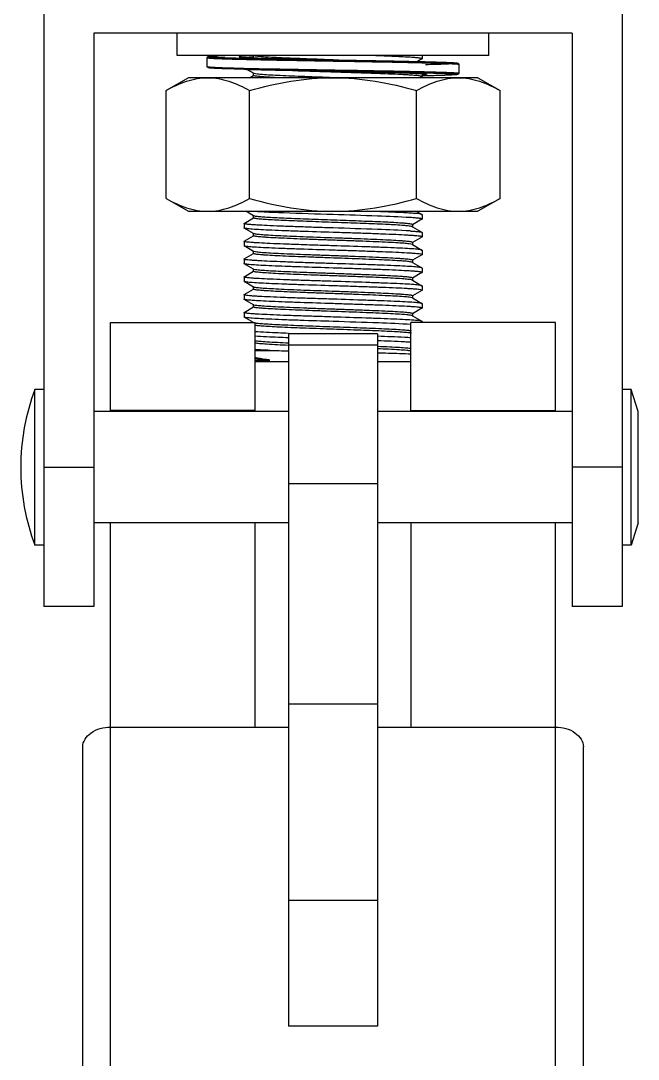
# Model space of a CAD drawing. Extents: x 1060579 to 1383165, y 581819 to 1037910.
# Drawn here: x 1271283 to 1271535.7, y 855526 to 855950.8 of the extents above; entities that cross this region are included whole.
import ezdxf

# ---------------------------------------------------------------- set-up
doc = ezdxf.new("R2010")
doc.units = 0
doc.header["$LTSCALE"] = 1000
doc.header["$MEASUREMENT"] = 0
doc.layers.add('02___PRT_ALL_AXES', color=7, linetype='Continuous')
doc.layers.add('03___PRT_ALL_CURVES', color=7, linetype='Continuous')

msp = doc.modelspace()

# ---------------------------------------------------------------- linework, layer by layer
at = {"color": 0, "linetype": 'Continuous'}
for p, q in [((1271292.42, 855966.2), (1271292.42, 855711.23)), ((1271529.18, 855966.2), (1271529.18, 855711.23)), ((1271312.91, 855945.72), (1271312.91, 855711.23)), ((1271508.69, 855945.72), (1271312.91, 855945.72)), ((1271508.69, 855945.72), (1271508.69, 855711.23)), ((1271359.35, 855932.06), (1271359.35, 855935.7)), ((1271362.28, 855936.43), (1271363.05, 855936.47)), ((1271363.05, 855936.47), (1271363.96, 855936.51)), ((1271363.96, 855936.51), (1271365.03, 855936.55)), ((1271365.03, 855936.55), (1271366.63, 855936.61)), ((1271374.3, 855935.88), (1271374.85, 855935.84)), ((1271374.85, 855935.84), (1271375.5, 855935.8)), ((1271375.5, 855935.8), (1271376.24, 855935.76)), ((1271375.62, 855935.8), (1271375.58, 855935.79)), ((1271376.24, 855935.76), (1271377.08, 855935.72)), ((1271377.08, 855935.72), (1271378.57, 855935.65)), ((1271378.29, 855935.94), (1271378.13, 855935.93)), ((1271378.2, 855935.67), (1271378.3, 855935.73)), ((1271378.23, 855935.67), (1271378.29, 855935.66)), ((1271378.24, 855935.39), (1271378.3, 855935.39)), ((1271378.38, 855936.54), (1271378.26, 855936.61)), ((1271378.32, 855935.94), (1271378.29, 855935.94)), ((1271378.32, 855935.7), (1271378.32, 855936.61)), ((1271378.33, 855935.66), (1271378.32, 855935.7)), ((1271378.44, 855936.51), (1271378.38, 855936.54)), ((1271378.57, 855935.65), (1271381, 855935.56)), ((1271381, 855935.56), (1271383.99, 855935.46)), ((1271383.99, 855935.46), (1271387.57, 855935.35)), ((1271387.57, 855935.35), (1271391.78, 855935.24)), ((1271391.78, 855935.24), (1271397.93, 855935.08)), ((1271410.8, 855934.79), (1271410.04, 855934.81)), ((1271410.04, 855934.8), (1271410.8, 855934.79)), ((1271410.04, 855934.8), (1271410.8, 855934.79)), ((1271410.8, 855934.79), (1271411.36, 855934.78)), ((1271411.36, 855934.78), (1271424.05, 855934.56)), ((1271424.05, 855934.56), (1271438.78, 855934.28)), ((1271438.78, 855934.28), (1271446.82, 855934.11)), ((1271447.17, 855935.18), (1271445.37, 855934.14)), ((1271446.82, 855934.11), (1271451.78, 855933.98)), ((1271447.17, 855935.18), (1271447.22, 855935.24)), ((1271451.78, 855933.98), (1271454.77, 855933.88)), ((1271454.77, 855933.88), (1271456.56, 855933.82)), ((1271456.56, 855933.82), (1271458.02, 855933.76)), ((1271458.02, 855933.76), (1271458.82, 855933.72)), ((1271458.82, 855933.72), (1271459.5, 855933.68)), ((1271459.5, 855933.68), (1271460.07, 855933.65)), ((1271362.22, 855931.33), (1271361.62, 855931.37)), ((1271362.93, 855931.29), (1271362.22, 855931.33)), ((1271363.77, 855931.25), (1271362.93, 855931.29)), ((1271365.3, 855931.19), (1271363.77, 855931.25)), ((1271367.19, 855931.13), (1271365.3, 855931.19)), ((1271370.34, 855931.03), (1271367.19, 855931.13)), ((1271374.41, 855930.93), (1271370.34, 855931.03)), ((1271374.31, 855931.38), (1271374.36, 855931.37)), ((1271387.48, 855930.65), (1271374.41, 855930.93)), ((1271378.32, 855929.29), (1271375.53, 855930.9)), ((1271378.32, 855928.41), (1271378.32, 855929.32)), ((1271378.38, 855929.25), (1271378.32, 855929.29)), ((1271378.39, 855930.83), (1271378.44, 855930.83)), ((1271397.07, 855930.47), (1271387.48, 855930.65)), ((1271390.27, 855930.59), (1271390.5, 855930.59)), ((1271390.5, 855930.59), (1271396.91, 855930.47)), ((1271396.91, 855930.47), (1271397.07, 855930.47)), ((1271411.38, 855930.22), (1271397.07, 855930.47)), ((1271397.07, 855930.47), (1271403.81, 855930.35)), ((1271403.81, 855930.35), (1271403.92, 855930.35)), ((1271403.92, 855930.35), (1271410.76, 855930.24)), ((1271410.76, 855930.24), (1271410.8, 855930.23)), ((1271410.8, 855930.23), (1271411.38, 855930.22)), ((1271411.37, 855929.76), (1271410.8, 855929.78)), ((1271413.2, 855929.7), (1271411.37, 855929.76)), ((1271411.38, 855930.22), (1271413.21, 855930.18)), ((1271411.38, 855930.22), (1271413.21, 855930.19)), ((1271417.95, 855930.07), (1271413.21, 855930.18)), ((1271425.61, 855929.89), (1271417.95, 855930.07)), ((1271430.91, 855929.75), (1271425.61, 855929.89)), ((1271435.41, 855929.63), (1271430.91, 855929.75)), ((1271438.26, 855929.54), (1271435.41, 855929.63)), ((1271440.69, 855929.45), (1271438.26, 855929.54)), ((1271442.73, 855929.38), (1271440.69, 855929.45)), ((1271444.41, 855929.3), (1271442.73, 855929.38)), ((1271445.34, 855929.25), (1271444.41, 855929.3)), ((1271446.14, 855929.21), (1271445.34, 855929.25)), ((1271446.82, 855929.17), (1271446.14, 855929.21)), ((1271447.21, 855929.54), (1271447.26, 855929.54)), ((1271447.23, 855930.01), (1271447.29, 855930)), ((1271462.25, 855932.97), (1271462.25, 855929.32)), ((1271376.68, 855927.5), (1271378.3, 855928.44)), ((1271447.17, 855927.89), (1271446.49, 855927.5)), ((1271447.17, 855927.89), (1271447.22, 855927.96)), ((1271452.16, 855928.33), (1271447.22, 855928.19)), ((1271448, 855928.66), (1271447.26, 855928.6)), ((1271454.92, 855928.41), (1271452.16, 855928.33)), ((1271456.61, 855928.47), (1271454.92, 855928.41)), ((1271457.99, 855928.53), (1271456.61, 855928.47)), ((1271458.76, 855928.57), (1271457.99, 855928.53)), ((1271459.42, 855928.6), (1271458.76, 855928.57)), ((1271374.43, 855867.92), (1271378.3, 855870.16)), ((1271378.32, 855871.01), (1271375.11, 855872.86)), ((1271378.32, 855870.13), (1271378.32, 855871.04)), ((1271378.38, 855870.97), (1271378.32, 855871.01)), ((1271447.17, 855869.61), (1271443.3, 855867.37)), ((1271444.92, 855872.86), (1271447.17, 855871.56)), ((1271447.22, 855871.5), (1271447.17, 855871.56)), ((1271447.17, 855869.61), (1271447.22, 855869.68)), ((1271374.37, 855867.86), (1271374.43, 855867.92)), ((1271374.43, 855865.97), (1271374.37, 855866.04)), ((1271378.32, 855863.72), (1271374.43, 855865.97)), ((1271443.22, 855866.56), (1271443.28, 855866.53)), ((1271443.28, 855867.4), (1271443.28, 855866.49)), ((1271443.28, 855866.53), (1271447.17, 855864.28)), ((1271374.43, 855860.64), (1271378.3, 855862.87)), ((1271378.32, 855862.85), (1271378.32, 855863.76)), ((1271378.38, 855863.69), (1271378.32, 855863.72)), ((1271447.17, 855862.33), (1271443.3, 855860.09)), ((1271447.17, 855864.28), (1271447.22, 855864.21)), ((1271447.17, 855862.33), (1271447.22, 855862.39)), ((1271374.37, 855860.57), (1271374.43, 855860.64)), ((1271374.43, 855858.69), (1271374.37, 855858.75)), ((1271378.32, 855856.44), (1271374.43, 855858.69)), ((1271443.22, 855859.28), (1271443.15, 855859.31)), ((1271443.22, 855859.28), (1271443.28, 855859.24)), ((1271443.28, 855860.12), (1271443.28, 855859.21)), ((1271443.28, 855859.24), (1271447.17, 855856.99)), ((1271447.22, 855856.93), (1271447.17, 855856.99)), ((1271374.37, 855853.29), (1271374.43, 855853.35)), ((1271374.43, 855853.35), (1271378.3, 855855.59)), ((1271378.32, 855855.56), (1271378.32, 855856.47)), ((1271378.38, 855856.4), (1271378.32, 855856.44)), ((1271378.45, 855856.37), (1271378.38, 855856.4)), ((1271443.28, 855852.83), (1271443.28, 855851.92)), ((1271447.17, 855855.04), (1271443.3, 855852.8)), ((1271447.17, 855855.04), (1271447.22, 855855.11)), ((1271374.43, 855851.4), (1271374.37, 855851.47)), ((1271378.32, 855849.15), (1271374.43, 855851.4)), ((1271378.32, 855848.28), (1271378.32, 855849.19)), ((1271378.38, 855849.12), (1271378.32, 855849.15)), ((1271378.44, 855849.09), (1271378.38, 855849.12)), ((1271443.22, 855851.99), (1271443.28, 855851.96)), ((1271443.28, 855851.96), (1271447.17, 855849.71)), ((1271447.22, 855849.64), (1271447.17, 855849.71)), ((1271374.37, 855846), (1271374.43, 855846.07)), ((1271374.43, 855844.12), (1271374.37, 855844.18)), ((1271374.43, 855846.07), (1271378.3, 855848.3)), ((1271378.32, 855841.87), (1271374.43, 855844.12)), ((1271443.22, 855844.71), (1271443.16, 855844.74)), ((1271443.22, 855844.71), (1271443.28, 855844.67)), ((1271443.28, 855845.55), (1271443.28, 855844.64)), ((1271443.28, 855844.67), (1271447.17, 855842.42)), ((1271447.17, 855847.76), (1271443.3, 855845.52)), ((1271447.17, 855847.76), (1271447.22, 855847.82)), ((1271374.43, 855838.78), (1271378.3, 855841.02)), ((1271378.32, 855840.99), (1271378.32, 855841.9)), ((1271378.38, 855841.83), (1271378.32, 855841.87)), ((1271447.17, 855840.47), (1271443.3, 855838.23)), ((1271447.22, 855842.36), (1271447.17, 855842.42)), ((1271447.17, 855840.47), (1271447.22, 855840.54)), ((1271374.37, 855838.72), (1271374.43, 855838.78)), ((1271374.43, 855836.83), (1271374.37, 855836.9)), ((1271378.32, 855834.58), (1271374.43, 855836.83)), ((1271443.22, 855837.42), (1271443.14, 855837.46)), ((1271443.22, 855837.42), (1271443.28, 855837.39)), ((1271443.28, 855838.26), (1271443.28, 855837.35)), ((1271443.28, 855837.39), (1271447.17, 855835.14)), ((1271374.37, 855831.43), (1271374.43, 855831.5)), ((1271374.43, 855831.5), (1271378.3, 855833.73)), ((1271378.32, 855833.71), (1271378.32, 855834.62)), ((1271378.38, 855834.55), (1271378.32, 855834.58)), ((1271378.45, 855834.52), (1271378.38, 855834.55)), ((1271447.17, 855833.19), (1271443.3, 855830.95)), ((1271447.22, 855835.07), (1271447.17, 855835.14)), ((1271447.17, 855833.19), (1271447.22, 855833.25)), ((1271319.74, 855790.91), (1271319.74, 855827.34)), ((1271319.74, 855827.34), (1271378.93, 855827.34)), ((1271374.43, 855829.55), (1271374.37, 855829.61)), ((1271378.24, 855827.34), (1271374.43, 855829.55)), ((1271378.93, 855790.91), (1271378.93, 855827.34)), ((1271442.67, 855790.91), (1271442.67, 855827.34)), ((1271501.86, 855827.34), (1271442.67, 855827.34)), ((1271443.22, 855830.14), (1271443.28, 855830.1)), ((1271443.28, 855830.98), (1271443.28, 855830.07)), ((1271443.28, 855830.1), (1271447.17, 855827.85)), ((1271447.22, 855827.79), (1271447.17, 855827.85)), ((1271501.86, 855790.91), (1271501.86, 855827.34)), ((1271392.51, 855821.11), (1271392.45, 855821.12)), ((1271392.59, 855822.78), (1271392.59, 855539.46)), ((1271429.01, 855822.78), (1271392.59, 855822.78)), ((1271429.01, 855822.78), (1271429.01, 855539.46)), ((1271378.93, 855815.95), (1271385.03, 855815.95)), ((1271429.01, 855818.07), (1271392.59, 855818.07)), ((1271378.93, 855812.01), (1271384.97, 855812.01)), ((1271378.93, 855811.4), (1271392.59, 855811.4)), ((1271429.01, 855811.4), (1271442.67, 855811.4)), ((1271378.93, 855791.37), (1271319.74, 855791.37)), ((1271442.67, 855791.37), (1271501.86, 855791.37)), ((1271292.42, 855768.14), (1271312.91, 855768.14)), ((1271529.18, 855768.14), (1271508.69, 855768.14)), ((1271429.01, 855761.34), (1271392.59, 855761.34)), ((1271319.74, 853224.68), (1271319.74, 855745.38)), ((1271378.93, 855661.8), (1271378.93, 855745.38)), ((1271442.67, 855745.38), (1271442.67, 855661.8)), ((1271501.86, 853224.68), (1271501.86, 855745.38)), ((1271312.91, 855711.23), (1271292.42, 855711.23)), ((1271529.18, 855711.23), (1271508.69, 855711.23)), ((1271429.01, 855671.19), (1271392.59, 855671.19)), ((1271319.74, 855661.8), (1271392.59, 855661.8)), ((1271429.01, 855661.8), (1271501.86, 855661.8)), ((1271308.35, 853340.79), (1271308.35, 855653.75)), ((1271513.25, 853340.79), (1271513.25, 855653.75)), ((1271429.01, 855590.97), (1271392.59, 855590.97)), ((1271429.01, 855539.46), (1271392.59, 855539.46))]:
    msp.add_line(p, q, dxfattribs=at)
for points in [[(1271359.35, 855935.7), (1271359.35, 855935.73), (1271359.46, 855936), (1271359.59, 855936.11), (1271359.68, 855936.16), (1271359.76, 855936.19), (1271359.85, 855936.21), (1271359.94, 855936.23), (1271360.04, 855936.24), (1271360.16, 855936.26), (1271360.3, 855936.28), (1271360.47, 855936.3), (1271360.65, 855936.31), (1271360.85, 855936.33), (1271361.09, 855936.35), (1271361.34, 855936.37), (1271361.63, 855936.39), (1271362.28, 855936.43)], [(1271372.63, 855936.06), (1271372.64, 855936.06), (1271372.67, 855936.05), (1271372.73, 855936.04), (1271372.8, 855936.02), (1271372.89, 855936.01), (1271373, 855936), (1271373.13, 855935.98), (1271373.28, 855935.96), (1271373.45, 855935.95), (1271373.63, 855935.93), (1271373.84, 855935.91), (1271374.06, 855935.89), (1271374.3, 855935.88)], [(1271397.93, 855935.08), (1271409.47, 855934.82), (1271410.04, 855934.8)], [(1271460.07, 855933.65), (1271460.31, 855933.63), (1271460.54, 855933.62), (1271460.74, 855933.6), (1271460.93, 855933.58), (1271461.09, 855933.57), (1271461.24, 855933.55), (1271461.37, 855933.54), (1271461.49, 855933.52), (1271461.59, 855933.51), (1271461.68, 855933.49), (1271461.77, 855933.47), (1271461.84, 855933.45), (1271461.92, 855933.42), (1271462.02, 855933.38), (1271462.14, 855933.27), (1271462.25, 855933), (1271462.25, 855932.97)], [(1271361.62, 855931.37), (1271361.36, 855931.38), (1271361.12, 855931.4), (1271360.91, 855931.42), (1271360.72, 855931.43), (1271360.55, 855931.45), (1271360.39, 855931.47), (1271360.26, 855931.48), (1271360.13, 855931.5), (1271360.03, 855931.51), (1271359.93, 855931.53), (1271359.85, 855931.55), (1271359.77, 855931.57), (1271359.69, 855931.59), (1271359.6, 855931.64), (1271359.47, 855931.74), (1271359.35, 855931.99), (1271359.35, 855932.06)], [(1271448.81, 855928.95), (1271448.81, 855928.95), (1271448.77, 855928.96), (1271448.71, 855928.98), (1271448.62, 855928.99), (1271448.51, 855929.01), (1271448.38, 855929.03), (1271448.23, 855929.05), (1271448.06, 855929.06), (1271447.86, 855929.08), (1271447.64, 855929.1), (1271447.39, 855929.12), (1271447.12, 855929.14), (1271446.82, 855929.17)], [(1271462.25, 855929.32), (1271462.24, 855929.25), (1271462.13, 855929), (1271462, 855928.9), (1271461.91, 855928.86), (1271461.83, 855928.83), (1271461.75, 855928.81), (1271461.67, 855928.8), (1271461.57, 855928.78), (1271461.46, 855928.76), (1271461.34, 855928.75), (1271461.2, 855928.73), (1271461.04, 855928.72), (1271460.87, 855928.7), (1271460.68, 855928.69), (1271460.47, 855928.67), (1271460.24, 855928.65), (1271459.99, 855928.64), (1271459.42, 855928.6)]]:
    msp.add_lwpolyline(points, dxfattribs=at)
for centre, radius, start, end in [((1271412.08, 857478.56), 1543.54, 268.54679, 268.74351), ((1271415.94, 857639.86), 1709.43, 268.60622, 268.7414), ((1271449.24, 859162.96), 3232.91, 268.74507, 268.95473), ((1271444.14, 855887.69), 41.56, 85.0643, 85.7408), ((1271444.92, 855955.96), 26.97, 274.9903, 275.5021), ((1271378.75, 855849.84), 0.808, 247.735, 248.6623), ((1271442.85, 855843.99), 0.809, 67.7398, 68.664), ((1271463.31, 857753.84), 1932.2, 267.9, 268.02905), ((1271426.09, 857294.34), 1478.96, 268.40929, 268.69927)]:
    msp.add_arc(centre, radius, start, end, dxfattribs=at)
for points, knots in [([(1271359.35, 855935.7), (1271359.35, 855935.67), (1271359.46, 855935.64), (1271359.63, 855935.6), (1271359.95, 855935.56), (1271360.38, 855935.52), (1271360.93, 855935.48), (1271361.91, 855935.42), (1271363.42, 855935.35), (1271365.57, 855935.26), (1271368.16, 855935.18), (1271371.16, 855935.1), (1271374.53, 855935.01), (1271378.26, 855934.93), (1271383.83, 855934.81), (1271391.36, 855934.67), (1271400.89, 855934.5), (1271410.8, 855934.33), (1271420.71, 855934.16), (1271430.24, 855934), (1271437.78, 855933.85), (1271443.34, 855933.74), (1271447.07, 855933.65), (1271450.45, 855933.57), (1271453.45, 855933.48), (1271456.03, 855933.4), (1271458.18, 855933.32), (1271459.69, 855933.24), (1271460.67, 855933.18), (1271461.22, 855933.14), (1271461.65, 855933.1), (1271461.97, 855933.06), (1271462.13, 855933.03), (1271462.25, 855932.99), (1271462.25, 855932.97)], [0, 0, 0, 0, 0.000734, 0.002588, 0.005621, 0.009835, 0.015225, 0.021778, 0.038315, 0.05929, 0.084505, 0.11372, 0.146654, 0.182994, 0.222387, 0.30879, 0.402541, 0.500037, 0.597531, 0.691278, 0.777674, 0.817064, 0.853401, 0.886332, 0.915542, 0.940751, 0.961719, 0.978248, 0.984797, 0.990182, 0.994392, 0.99742, 0.99927, 1, 1, 1, 1]), ([(1271366.64, 855936.61), (1271366.01, 855936.59), (1271364.86, 855936.55), (1271363.29, 855936.48), (1271362.15, 855936.42), (1271361.4, 855936.37), (1271360.94, 855936.34), (1271360.56, 855936.31), (1271360.27, 855936.27), (1271360.04, 855936.24), (1271359.9, 855936.2), (1271359.81, 855936.19), (1271359.8, 855936.14), (1271359.83, 855936.13), (1271359.86, 855936.11), (1271359.95, 855936.08), (1271360.11, 855936.06), (1271360.36, 855936.02), (1271360.69, 855935.99), (1271361.09, 855935.96), (1271361.79, 855935.91), (1271362.84, 855935.85), (1271364.32, 855935.78), (1271366.1, 855935.72), (1271368.14, 855935.65), (1271370.46, 855935.58), (1271372.08, 855935.54), (1271372.94, 855935.52)], [0, 0, 0, 0, 0.093183, 0.172189, 0.236539, 0.263093, 0.285847, 0.304768, 0.319836, 0.33104, 0.338399, 0.342056, 0.342921, 0.344117, 0.346129, 0.34906, 0.357776, 0.370349, 0.386785, 0.407069, 0.431174, 0.49071, 0.565043, 0.653721, 0.756205, 0.871868, 1, 1, 1, 1]), ([(1271373.4, 855936.36), (1271373.27, 855936.35), (1271373.03, 855936.32), (1271372.72, 855936.28), (1271372.52, 855936.24), (1271372.41, 855936.21), (1271372.36, 855936.19), (1271372.33, 855936.17), (1271372.33, 855936.12), (1271372.44, 855936.09), (1271372.59, 855936.05), (1271372.86, 855936.01), (1271373.22, 855935.96), (1271373.67, 855935.92), (1271374.21, 855935.88), (1271375.11, 855935.82), (1271376.46, 855935.74), (1271377.6, 855935.69), (1271378.23, 855935.67)], [0, 0, 0, 0, 0.057695, 0.102152, 0.133345, 0.144014, 0.151502, 0.156113, 0.159189, 0.171014, 0.195466, 0.233126, 0.284056, 0.348196, 0.425398, 0.515491, 0.733471, 1, 1, 1, 1]), ([(1271377.48, 855936.61), (1271377.05, 855936.59), (1271375.69, 855936.52), (1271374.33, 855936.45), (1271373.4, 855936.36)], [0, 0, 0, 0, 0.316279, 1, 1, 1, 1]), ([(1271378.13, 855935.93), (1271377.9, 855935.92), (1271377.06, 855935.88), (1271376.22, 855935.83), (1271375.62, 855935.8)], [0, 0, 0, 0, 0.279412, 1, 1, 1, 1]), ([(1271378.29, 855935.66), (1271382.83, 855935.47), (1271393.41, 855935.19), (1271404, 855934.94), (1271410.04, 855934.8)], [0, 0, 0, 0, 0.42908, 1, 1, 1, 1]), ([(1271378.3, 855935.39), (1271380.66, 855935.34), (1271391.24, 855935.12), (1271401.82, 855934.94), (1271410.04, 855934.8)], [0, 0, 0, 0, 0.22287, 1, 1, 1, 1]), ([(1271410.04, 855934.81), (1271406.19, 855934.95), (1271400.59, 855935.15), (1271393.43, 855935.44), (1271388.81, 855935.64), (1271384.93, 855935.85), (1271381.89, 855936.04), (1271379.84, 855936.26), (1271378.77, 855936.37), (1271378.44, 855936.51)], [0, 0, 0, 0, 0.364961, 0.531036, 0.678684, 0.803013, 0.899918, 0.966237, 1, 1, 1, 1]), ([(1271411.36, 855934.78), (1271413.79, 855934.74), (1271418.59, 855934.65), (1271425.67, 855934.53), (1271432.44, 855934.41), (1271438.76, 855934.28), (1271444.51, 855934.16), (1271449.57, 855934.04), (1271453.3, 855933.93), (1271455.87, 855933.85), (1271457.45, 855933.79), (1271458.79, 855933.72), (1271459.75, 855933.67), (1271460.4, 855933.63), (1271460.79, 855933.6), (1271461.11, 855933.57), (1271461.37, 855933.54), (1271461.57, 855933.5), (1271461.69, 855933.48), (1271461.76, 855933.46), (1271461.78, 855933.44), (1271461.8, 855933.42), (1271461.78, 855933.4), (1271461.76, 855933.39), (1271461.69, 855933.36), (1271461.57, 855933.34), (1271461.37, 855933.31), (1271460.98, 855933.26), (1271460.33, 855933.21), (1271458.87, 855933.12), (1271456.44, 855933.01), (1271452.83, 855932.89), (1271450.12, 855932.82), (1271448.62, 855932.78)], [0, 0, 0, 0, 0.114408, 0.226286, 0.333333, 0.433352, 0.524287, 0.604264, 0.671643, 0.700166, 0.725046, 0.746157, 0.763393, 0.77053, 0.776668, 0.781801, 0.785923, 0.789034, 0.791139, 0.791822, 0.792275, 0.79255, 0.792828, 0.79329, 0.793982, 0.796105, 0.799235, 0.803376, 0.814683, 0.829982, 0.87224, 0.929301, 1, 1, 1, 1]), ([(1271447.22, 855935.24), (1271447.22, 855935.29), (1271447.05, 855935.36), (1271446.78, 855935.43), (1271446.27, 855935.51), (1271445.25, 855935.63), (1271443.49, 855935.78), (1271440.87, 855935.94), (1271437.59, 855936.11), (1271433.74, 855936.28), (1271429.39, 855936.45), (1271426.33, 855936.55), (1271424.74, 855936.61)], [0, 0, 0, 0, 0.005786, 0.019414, 0.041485, 0.072004, 0.157793, 0.275073, 0.421358, 0.593494, 0.787777, 1, 1, 1, 1]), ([(1271359.35, 855932.06), (1271359.35, 855932.03), (1271359.46, 855932), (1271359.62, 855931.96), (1271359.95, 855931.92), (1271360.37, 855931.88), (1271360.92, 855931.84), (1271361.89, 855931.78), (1271363.39, 855931.71), (1271365.52, 855931.62), (1271368.09, 855931.54), (1271371.07, 855931.46), (1271373.18, 855931.4), (1271374.31, 855931.38)], [0, 0, 0, 0, 0.004985, 0.0176, 0.038249, 0.066956, 0.103679, 0.14834, 0.261059, 0.404068, 0.576024, 0.7753, 1, 1, 1, 1]), ([(1271374.36, 855931.37), (1271379.93, 855931.24), (1271395.43, 855930.94), (1271419.72, 855930.54), (1271438.44, 855930.22), (1271447.23, 855930.01)], [0, 0, 0, 0, 0.229313, 0.637984, 1, 1, 1, 1]), ([(1271378.52, 855929.19), (1271378.49, 855929.2), (1271378.45, 855929.22), (1271378.4, 855929.24), (1271378.38, 855929.25)], [0, 0, 0, 0, 0.561798, 1, 1, 1, 1]), ([(1271410.8, 855927.5), (1271406.94, 855927.64), (1271401.31, 855927.84), (1271394.09, 855928.13), (1271389.39, 855928.33), (1271385.41, 855928.54), (1271382.25, 855928.73), (1271380.06, 855928.94), (1271378.91, 855929.07), (1271378.52, 855929.19)], [0, 0, 0, 0, 0.358483, 0.522838, 0.669887, 0.794772, 0.893379, 0.962492, 1, 1, 1, 1]), ([(1271410.8, 855929.78), (1271408.41, 855929.86), (1271399.75, 855930.13), (1271391.1, 855930.42), (1271384.84, 855930.7)], [0, 0, 0, 0, 0.276436, 1, 1, 1, 1]), ([(1271447.22, 855927.96), (1271447.22, 855928.02), (1271446.92, 855928.11), (1271446.51, 855928.2), (1271445.67, 855928.3), (1271444.58, 855928.41), (1271443.17, 855928.51), (1271440.75, 855928.67), (1271437.08, 855928.85), (1271432.02, 855929.06), (1271426.2, 855929.28), (1271419.85, 855929.49), (1271415.45, 855929.63), (1271413.2, 855929.7)], [0, 0, 0, 0, 0.005703, 0.020172, 0.04378, 0.076386, 0.117742, 0.167486, 0.290355, 0.440693, 0.61322, 0.801833, 1, 1, 1, 1]), ([(1271413.21, 855930.19), (1271416.35, 855930.14), (1271427.69, 855929.94), (1271439.02, 855929.74), (1271447.21, 855929.54)], [0, 0, 0, 0, 0.277252, 1, 1, 1, 1]), ([(1271413.21, 855930.18), (1271416.93, 855930.1), (1271423.96, 855929.93), (1271433.62, 855929.69), (1271441.24, 855929.44), (1271445.55, 855929.26), (1271447.23, 855929.14)], [0, 0, 0, 0, 0.327938, 0.620366, 0.851227, 1, 1, 1, 1]), ([(1271447.26, 855929.54), (1271449.32, 855929.49), (1271452.22, 855929.42), (1271455.8, 855929.3), (1271457.88, 855929.21), (1271459.33, 855929.14), (1271460.28, 855929.08), (1271460.8, 855929.04), (1271461.24, 855929), (1271461.5, 855928.97), (1271461.93, 855928.87), (1271461.5, 855928.77), (1271461.24, 855928.74), (1271460.8, 855928.69), (1271460.27, 855928.65), (1271459.33, 855928.59), (1271457.87, 855928.52), (1271455.8, 855928.44), (1271452.21, 855928.32), (1271449.32, 855928.25), (1271447.26, 855928.2)], [0, 0, 0, 0, 0.212148, 0.298132, 0.369616, 0.425941, 0.448254, 0.466597, 0.480935, 0.491247, 0.499914, 0.508617, 0.518947, 0.533304, 0.551665, 0.573994, 0.630349, 0.701857, 0.787856, 1, 1, 1, 1]), ([(1271447.29, 855930), (1271448.41, 855929.98), (1271450.53, 855929.92), (1271453.5, 855929.84), (1271456.07, 855929.76), (1271458.21, 855929.67), (1271459.71, 855929.6), (1271460.68, 855929.54), (1271461.23, 855929.5), (1271461.65, 855929.46), (1271461.97, 855929.42), (1271462.14, 855929.38), (1271462.25, 855929.35), (1271462.25, 855929.32)], [0, 0, 0, 0, 0.224593, 0.423791, 0.595701, 0.738698, 0.851435, 0.896118, 0.932869, 0.961612, 0.982304, 0.994968, 1, 1, 1, 1]), ([(1271447.72, 855929.1), (1271447.8, 855929.09), (1271448.08, 855929.07), (1271448.36, 855929.04), (1271448.56, 855929.01)], [0, 0, 0, 0, 0.294737, 1, 1, 1, 1]), ([(1271387.83, 855927.5), (1271386.48, 855927.57), (1271384.59, 855927.67), (1271382.24, 855927.83), (1271380.88, 855927.95), (1271379.82, 855928.05), (1271379.01, 855928.16), (1271378.6, 855928.26), (1271378.32, 855928.35), (1271378.32, 855928.41)], [0, 0, 0, 0, 0.421729, 0.592956, 0.735504, 0.848073, 0.929659, 0.979849, 1, 1, 1, 1]), ([(1271448.56, 855929.01), (1271448.65, 855929), (1271448.79, 855928.97), (1271448.94, 855928.93), (1271449.04, 855928.9), (1271449.05, 855928.85), (1271449.01, 855928.83), (1271448.97, 855928.81), (1271448.86, 855928.78), (1271448.66, 855928.74), (1271448.36, 855928.7), (1271448.13, 855928.68), (1271448, 855928.66)], [0, 0, 0, 0, 0.160817, 0.265115, 0.31558, 0.328996, 0.349081, 0.381472, 0.427462, 0.561552, 0.752432, 1, 1, 1, 1]), ([(1271410.8, 855871.5), (1271404.05, 855871.71), (1271394.67, 855872), (1271383.45, 855872.47), (1271378.98, 855872.71), (1271377.15, 855872.86)], [0, 0, 0, 0, 0.601171, 0.836534, 1, 1, 1, 1]), ([(1271438.93, 855867.1), (1271436.69, 855867.26), (1271431.46, 855867.53), (1271422.79, 855867.88), (1271412.85, 855868.24), (1271404.24, 855868.54), (1271397.51, 855868.8), (1271392.91, 855868.98), (1271388.79, 855869.17), (1271385.26, 855869.35), (1271382.41, 855869.54), (1271380.49, 855869.7), (1271379.37, 855869.83), (1271378.81, 855869.93), (1271378.51, 855870), (1271378.32, 855870.08), (1271378.32, 855870.13)], [0, 0, 0, 0, 0.110711, 0.25879, 0.428579, 0.602076, 0.684431, 0.760893, 0.829425, 0.888206, 0.935673, 0.970577, 0.983029, 0.992048, 0.997627, 1, 1, 1, 1]), ([(1271438.93, 855868.01), (1271436.76, 855868.16), (1271431.68, 855868.43), (1271423.26, 855868.77), (1271413.58, 855869.12), (1271403.62, 855869.48), (1271395.6, 855869.78), (1271389.8, 855870.03), (1271386.18, 855870.21), (1271383.2, 855870.4), (1271380.89, 855870.55), (1271379.39, 855870.76), (1271378.6, 855870.85), (1271378.38, 855870.97)], [0, 0, 0, 0, 0.107783, 0.251572, 0.416871, 0.586964, 0.744654, 0.813774, 0.874011, 0.923835, 0.961993, 0.987552, 1, 1, 1, 1]), ([(1271442.34, 855870.28), (1271437.9, 855870.57), (1271427.39, 855870.96), (1271416.87, 855871.31), (1271410.8, 855871.5)], [0, 0, 0, 0, 0.42277, 1, 1, 1, 1]), ([(1271447.17, 855871.56), (1271446.98, 855871.67), (1271446.29, 855871.75), (1271444.97, 855871.93), (1271442.96, 855872.07), (1271440.32, 855872.23), (1271437.1, 855872.39), (1271431.84, 855872.61), (1271427.66, 855872.76), (1271424.74, 855872.86)], [0, 0, 0, 0, 0.029291, 0.089386, 0.179424, 0.297711, 0.44196, 0.609341, 1, 1, 1, 1]), ([(1271447.22, 855869.68), (1271447.22, 855869.71), (1271447.09, 855869.79), (1271446.87, 855869.84), (1271446.47, 855869.92), (1271445.66, 855870.03), (1271444.26, 855870.16), (1271443.05, 855870.24), (1271442.34, 855870.28)], [0, 0, 0, 0, 0.022001, 0.071614, 0.151547, 0.261983, 0.573159, 1, 1, 1, 1]), ([(1271410.8, 855866.04), (1271408.43, 855866.11), (1271403.78, 855866.26), (1271397.04, 855866.48), (1271390.82, 855866.7), (1271385.37, 855866.92), (1271381.41, 855867.12), (1271378.78, 855867.28), (1271377.25, 855867.39), (1271376.07, 855867.5), (1271375.15, 855867.6), (1271374.7, 855867.7), (1271374.37, 855867.79), (1271374.37, 855867.86)], [0, 0, 0, 0, 0.194721, 0.381979, 0.55457, 0.705865, 0.830075, 0.880496, 0.922471, 0.955593, 0.979584, 0.994275, 1, 1, 1, 1]), ([(1271410.8, 855864.21), (1271406.31, 855864.36), (1271399.77, 855864.56), (1271391.43, 855864.86), (1271386.06, 855865.07), (1271381.58, 855865.29), (1271378.47, 855865.47), (1271376.55, 855865.63), (1271375.56, 855865.73), (1271374.89, 855865.84), (1271374.54, 855865.91), (1271374.43, 855865.97)], [0, 0, 0, 0, 0.370036, 0.538455, 0.68763, 0.812233, 0.907832, 0.943658, 0.97107, 0.98986, 1, 1, 1, 1]), ([(1271442.34, 855864.82), (1271437.9, 855865.1), (1271427.39, 855865.5), (1271416.87, 855865.84), (1271410.8, 855866.04)], [0, 0, 0, 0, 0.422765, 1, 1, 1, 1]), ([(1271443.28, 855867.4), (1271443.28, 855867.44), (1271443.17, 855867.51), (1271442.82, 855867.61), (1271441.99, 855867.74), (1271440.64, 855867.88), (1271439.56, 855867.96), (1271438.93, 855868.01)], [0, 0, 0, 0, 0.02323, 0.073288, 0.263625, 0.57431, 1, 1, 1, 1]), ([(1271443.22, 855866.56), (1271443.09, 855866.64), (1271442.63, 855866.72), (1271441.77, 855866.86), (1271440.48, 855866.98), (1271439.49, 855867.06), (1271438.93, 855867.1)], [0, 0, 0, 0, 0.107625, 0.311403, 0.610331, 1, 1, 1, 1]), ([(1271443.15, 855859.31), (1271442.8, 855859.45), (1271441.64, 855859.57), (1271439.41, 855859.8), (1271436.12, 855859.99), (1271431.93, 855860.21), (1271426.96, 855860.43), (1271421.41, 855860.64), (1271415.48, 855860.86), (1271409.37, 855861.08), (1271403.32, 855861.29), (1271397.54, 855861.51), (1271392.24, 855861.73), (1271387.61, 855861.94), (1271384.25, 855862.13), (1271382.03, 855862.28), (1271380.74, 855862.39), (1271379.74, 855862.5), (1271378.98, 855862.61), (1271378.59, 855862.69), (1271378.32, 855862.79), (1271378.32, 855862.85)], [0, 0, 0, 0, 0.017786, 0.052839, 0.104005, 0.169458, 0.246837, 0.333341, 0.425839, 0.520978, 0.615311, 0.705419, 0.788037, 0.860174, 0.919224, 0.943153, 0.963063, 0.97877, 0.990157, 0.997162, 1, 1, 1, 1]), ([(1271378.68, 855863.59), (1271378.65, 855863.59), (1271378.55, 855863.62), (1271378.44, 855863.65), (1271378.38, 855863.69)], [0, 0, 0, 0, 0.320151, 1, 1, 1, 1]), ([(1271443.28, 855860.12), (1271443.28, 855860.18), (1271443.02, 855860.27), (1271442.65, 855860.35), (1271441.91, 855860.46), (1271440.95, 855860.56), (1271439.71, 855860.67), (1271437.57, 855860.82), (1271434.33, 855861), (1271429.86, 855861.21), (1271424.73, 855861.43), (1271419.11, 855861.64), (1271411.22, 855861.92), (1271401.67, 855862.26), (1271392.65, 855862.61), (1271386.46, 855862.91), (1271382.99, 855863.12), (1271380.49, 855863.33), (1271379.16, 855863.47), (1271378.68, 855863.59)], [0, 0, 0, 0, 0.002759, 0.009523, 0.020511, 0.035675, 0.054897, 0.078022, 0.135142, 0.205065, 0.285364, 0.373246, 0.465653, 0.65112, 0.816158, 0.883701, 0.938007, 0.977206, 1, 1, 1, 1]), ([(1271447.22, 855862.39), (1271447.22, 855862.46), (1271446.89, 855862.55), (1271446.45, 855862.65), (1271445.53, 855862.75), (1271444.35, 855862.86), (1271442.82, 855862.97), (1271440.19, 855863.13), (1271436.23, 855863.32), (1271430.78, 855863.55), (1271424.56, 855863.77), (1271417.81, 855863.99), (1271413.17, 855864.14), (1271410.8, 855864.21)], [0, 0, 0, 0, 0.00573, 0.020425, 0.044419, 0.077543, 0.119519, 0.169942, 0.29416, 0.445458, 0.618039, 0.805282, 1, 1, 1, 1]), ([(1271442.34, 855864.82), (1271442.98, 855864.78), (1271444.1, 855864.7), (1271445.56, 855864.58), (1271446.52, 855864.44), (1271447.02, 855864.36), (1271447.17, 855864.28)], [0, 0, 0, 0, 0.393975, 0.69435, 0.896787, 1, 1, 1, 1]), ([(1271410.8, 855858.75), (1271408.43, 855858.83), (1271403.78, 855858.97), (1271397.04, 855859.2), (1271390.82, 855859.42), (1271385.37, 855859.64), (1271381.41, 855859.83), (1271378.78, 855859.99), (1271377.25, 855860.1), (1271376.07, 855860.21), (1271375.15, 855860.32), (1271374.7, 855860.42), (1271374.37, 855860.5), (1271374.37, 855860.57)], [0, 0, 0, 0, 0.194708, 0.381941, 0.554513, 0.705807, 0.830028, 0.880455, 0.922436, 0.955565, 0.979564, 0.994265, 1, 1, 1, 1]), ([(1271410.8, 855856.93), (1271406.31, 855857.07), (1271399.77, 855857.28), (1271391.43, 855857.58), (1271386.06, 855857.79), (1271381.58, 855858), (1271378.47, 855858.18), (1271376.55, 855858.34), (1271375.56, 855858.44), (1271374.89, 855858.55), (1271374.54, 855858.62), (1271374.43, 855858.69)], [0, 0, 0, 0, 0.370036, 0.538455, 0.68763, 0.812233, 0.907832, 0.943658, 0.97107, 0.98986, 1, 1, 1, 1]), ([(1271447.17, 855856.99), (1271447.06, 855857.05), (1271446.71, 855857.13), (1271446.04, 855857.23), (1271445.05, 855857.34), (1271443.12, 855857.5), (1271440.02, 855857.68), (1271435.54, 855857.89), (1271430.17, 855858.1), (1271421.83, 855858.4), (1271415.29, 855858.61), (1271410.8, 855858.75)], [0, 0, 0, 0, 0.01014, 0.02893, 0.056344, 0.092171, 0.187776, 0.312381, 0.46155, 0.629965, 1, 1, 1, 1]), ([(1271447.22, 855855.11), (1271447.22, 855855.18), (1271446.89, 855855.26), (1271446.45, 855855.36), (1271445.53, 855855.47), (1271444.35, 855855.58), (1271442.82, 855855.69), (1271440.19, 855855.85), (1271436.23, 855856.04), (1271430.78, 855856.26), (1271424.56, 855856.48), (1271417.81, 855856.71), (1271413.17, 855856.85), (1271410.8, 855856.93)], [0, 0, 0, 0, 0.00573, 0.020425, 0.044419, 0.077543, 0.119519, 0.169942, 0.29416, 0.445458, 0.618039, 0.805282, 1, 1, 1, 1]), ([(1271410.8, 855851.47), (1271408.43, 855851.54), (1271403.78, 855851.69), (1271397.04, 855851.91), (1271390.82, 855852.13), (1271385.37, 855852.35), (1271381.41, 855852.55), (1271378.78, 855852.71), (1271377.25, 855852.82), (1271376.07, 855852.93), (1271375.15, 855853.03), (1271374.7, 855853.13), (1271374.37, 855853.22), (1271374.37, 855853.29)], [0, 0, 0, 0, 0.194721, 0.381979, 0.554569, 0.705864, 0.830074, 0.880495, 0.92247, 0.955592, 0.979583, 0.994275, 1, 1, 1, 1]), ([(1271442.86, 855852.11), (1271442.35, 855852.22), (1271440.98, 855852.37), (1271438.43, 855852.57), (1271434.92, 855852.78), (1271428.72, 855853.08), (1271419.71, 855853.43), (1271410.17, 855853.76), (1271402.32, 855854.05), (1271396.73, 855854.26), (1271391.63, 855854.47), (1271387.19, 855854.68), (1271383.98, 855854.86), (1271381.86, 855855.01), (1271380.63, 855855.12), (1271379.67, 855855.22), (1271378.95, 855855.33), (1271378.57, 855855.41), (1271378.32, 855855.5), (1271378.32, 855855.56)], [0, 0, 0, 0, 0.023805, 0.063835, 0.118767, 0.186724, 0.351985, 0.537012, 0.629032, 0.71647, 0.796306, 0.865789, 0.922526, 0.945489, 0.964576, 0.979631, 0.990541, 0.997257, 1, 1, 1, 1]), ([(1271443.28, 855852.83), (1271443.28, 855852.89), (1271443.01, 855852.99), (1271442.62, 855853.07), (1271441.86, 855853.18), (1271440.86, 855853.29), (1271439.57, 855853.39), (1271437.36, 855853.55), (1271434.01, 855853.74), (1271429.39, 855853.95), (1271424.09, 855854.17), (1271418.32, 855854.38), (1271412.27, 855854.6), (1271406.17, 855854.82), (1271400.24, 855855.03), (1271394.69, 855855.25), (1271389.72, 855855.46), (1271385.52, 855855.68), (1271382.23, 855855.88), (1271379.98, 855856.11), (1271378.82, 855856.23), (1271378.45, 855856.37)], [0, 0, 0, 0, 0.002835, 0.009828, 0.021196, 0.036877, 0.056753, 0.080644, 0.139601, 0.211632, 0.294139, 0.38414, 0.478381, 0.573452, 0.665915, 0.752426, 0.829856, 0.89541, 0.946725, 0.981977, 1, 1, 1, 1]), ([(1271410.8, 855849.64), (1271406.31, 855849.79), (1271399.77, 855849.99), (1271391.43, 855850.29), (1271386.06, 855850.5), (1271381.58, 855850.72), (1271378.47, 855850.9), (1271376.55, 855851.06), (1271375.56, 855851.16), (1271374.89, 855851.27), (1271374.54, 855851.34), (1271374.43, 855851.4)], [0, 0, 0, 0, 0.370036, 0.538455, 0.68763, 0.812233, 0.907832, 0.943658, 0.97107, 0.98986, 1, 1, 1, 1]), ([(1271443.28, 855845.55), (1271443.28, 855845.61), (1271443.01, 855845.7), (1271442.62, 855845.79), (1271441.86, 855845.9), (1271440.86, 855846), (1271439.57, 855846.11), (1271437.36, 855846.26), (1271434, 855846.45), (1271429.38, 855846.67), (1271424.09, 855846.88), (1271418.31, 855847.1), (1271412.27, 855847.32), (1271406.17, 855847.53), (1271400.23, 855847.75), (1271394.68, 855847.97), (1271389.72, 855848.18), (1271385.52, 855848.4), (1271382.22, 855848.59), (1271379.98, 855848.82), (1271378.82, 855848.94), (1271378.45, 855849.08)], [0, 0, 0, 0, 0.002833, 0.009831, 0.021198, 0.036887, 0.056764, 0.080664, 0.139633, 0.211679, 0.294202, 0.384219, 0.478473, 0.573554, 0.666022, 0.752531, 0.829953, 0.895492, 0.946787, 0.98201, 1, 1, 1, 1]), ([(1271447.17, 855849.71), (1271447.06, 855849.77), (1271446.71, 855849.84), (1271446.04, 855849.95), (1271445.05, 855850.05), (1271443.13, 855850.21), (1271440.02, 855850.39), (1271435.54, 855850.61), (1271430.17, 855850.82), (1271421.83, 855851.11), (1271415.29, 855851.32), (1271410.8, 855851.47)], [0, 0, 0, 0, 0.010139, 0.02893, 0.056342, 0.092168, 0.187763, 0.312361, 0.461537, 0.629962, 1, 1, 1, 1]), ([(1271447.22, 855847.82), (1271447.22, 855847.89), (1271446.89, 855847.98), (1271446.45, 855848.08), (1271445.53, 855848.18), (1271444.35, 855848.29), (1271442.82, 855848.4), (1271440.19, 855848.56), (1271436.23, 855848.75), (1271430.78, 855848.98), (1271424.56, 855849.2), (1271417.81, 855849.42), (1271413.17, 855849.57), (1271410.8, 855849.64)], [0, 0, 0, 0, 0.00573, 0.020425, 0.044419, 0.077543, 0.119519, 0.169942, 0.29416, 0.445458, 0.618039, 0.805282, 1, 1, 1, 1]), ([(1271443.22, 855851.99), (1271443.2, 855852), (1271443.08, 855852.06), (1271442.96, 855852.09), (1271442.86, 855852.11)], [0, 0, 0, 0, 0.175326, 1, 1, 1, 1]), ([(1271410.8, 855844.18), (1271408.43, 855844.26), (1271403.78, 855844.4), (1271397.04, 855844.63), (1271390.82, 855844.85), (1271385.37, 855845.07), (1271381.41, 855845.26), (1271378.78, 855845.42), (1271377.25, 855845.53), (1271376.07, 855845.64), (1271375.15, 855845.75), (1271374.7, 855845.85), (1271374.37, 855845.93), (1271374.37, 855846)], [0, 0, 0, 0, 0.194709, 0.381943, 0.554518, 0.705813, 0.830034, 0.88046, 0.92244, 0.955568, 0.979565, 0.994266, 1, 1, 1, 1]), ([(1271410.8, 855842.36), (1271406.31, 855842.5), (1271399.77, 855842.71), (1271391.43, 855843), (1271386.06, 855843.22), (1271381.58, 855843.43), (1271378.47, 855843.61), (1271376.55, 855843.77), (1271375.56, 855843.87), (1271374.89, 855843.98), (1271374.54, 855844.05), (1271374.43, 855844.12)], [0, 0, 0, 0, 0.370034, 0.538456, 0.68763, 0.812234, 0.907832, 0.943658, 0.971069, 0.989858, 1, 1, 1, 1]), ([(1271443.15, 855844.74), (1271442.78, 855844.88), (1271441.62, 855845), (1271439.38, 855845.23), (1271436.08, 855845.43), (1271431.88, 855845.65), (1271426.92, 855845.86), (1271421.37, 855846.07), (1271415.43, 855846.29), (1271409.33, 855846.51), (1271403.28, 855846.73), (1271397.51, 855846.94), (1271392.22, 855847.16), (1271387.6, 855847.37), (1271384.24, 855847.56), (1271382.03, 855847.72), (1271380.74, 855847.82), (1271379.74, 855847.93), (1271378.98, 855848.04), (1271378.59, 855848.12), (1271378.32, 855848.22), (1271378.32, 855848.28)], [0, 0, 0, 0, 0.01799, 0.053215, 0.10451, 0.170049, 0.247471, 0.33398, 0.426448, 0.521529, 0.615783, 0.7058, 0.788322, 0.860368, 0.919337, 0.943236, 0.963113, 0.978802, 0.990169, 0.997167, 1, 1, 1, 1]), ([(1271447.17, 855842.42), (1271447.06, 855842.48), (1271446.71, 855842.56), (1271446.04, 855842.66), (1271445.05, 855842.77), (1271443.12, 855842.92), (1271440.02, 855843.11), (1271435.54, 855843.32), (1271430.17, 855843.53), (1271421.83, 855843.83), (1271415.29, 855844.04), (1271410.8, 855844.18)], [0, 0, 0, 0, 0.01014, 0.02893, 0.056344, 0.092173, 0.187778, 0.312382, 0.46155, 0.629966, 1, 1, 1, 1]), ([(1271443.14, 855837.46), (1271442.78, 855837.6), (1271441.61, 855837.72), (1271439.37, 855837.95), (1271436.08, 855838.14), (1271431.88, 855838.36), (1271426.91, 855838.57), (1271421.36, 855838.79), (1271415.43, 855839.01), (1271409.33, 855839.22), (1271403.28, 855839.44), (1271397.51, 855839.66), (1271392.21, 855839.87), (1271387.59, 855840.09), (1271384.24, 855840.27), (1271382.02, 855840.43), (1271380.74, 855840.54), (1271379.74, 855840.64), (1271378.98, 855840.75), (1271378.59, 855840.84), (1271378.32, 855840.93), (1271378.32, 855840.99)], [0, 0, 0, 0, 0.018023, 0.053274, 0.10459, 0.170144, 0.247574, 0.334086, 0.426549, 0.521621, 0.615862, 0.705863, 0.78837, 0.860401, 0.919357, 0.943248, 0.963124, 0.978804, 0.990171, 0.997165, 1, 1, 1, 1]), ([(1271378.74, 855841.72), (1271378.7, 855841.72), (1271378.58, 855841.75), (1271378.45, 855841.79), (1271378.38, 855841.83)], [0, 0, 0, 0, 0.326381, 1, 1, 1, 1]), ([(1271443.28, 855838.26), (1271443.28, 855838.32), (1271443.03, 855838.41), (1271442.65, 855838.5), (1271441.92, 855838.6), (1271440.97, 855838.7), (1271439.74, 855838.81), (1271437.62, 855838.96), (1271434.4, 855839.15), (1271429.97, 855839.36), (1271424.87, 855839.57), (1271419.28, 855839.78), (1271411.42, 855840.06), (1271401.89, 855840.4), (1271392.88, 855840.75), (1271386.68, 855841.05), (1271383.17, 855841.25), (1271380.62, 855841.46), (1271379.24, 855841.6), (1271378.74, 855841.72)], [0, 0, 0, 0, 0.002743, 0.009459, 0.020369, 0.035425, 0.054511, 0.077475, 0.134213, 0.203696, 0.283533, 0.370972, 0.462992, 0.64802, 0.81328, 0.881237, 0.936168, 0.976196, 1, 1, 1, 1]), ([(1271447.22, 855840.54), (1271447.22, 855840.61), (1271446.89, 855840.69), (1271446.45, 855840.79), (1271445.53, 855840.9), (1271444.35, 855841.01), (1271442.82, 855841.12), (1271440.19, 855841.28), (1271436.23, 855841.47), (1271430.78, 855841.69), (1271424.56, 855841.91), (1271417.81, 855842.14), (1271413.17, 855842.28), (1271410.8, 855842.36)], [0, 0, 0, 0, 0.00573, 0.020425, 0.044419, 0.077543, 0.119519, 0.169942, 0.29416, 0.445458, 0.618039, 0.805282, 1, 1, 1, 1]), ([(1271410.8, 855836.9), (1271408.43, 855836.97), (1271403.78, 855837.12), (1271397.04, 855837.34), (1271390.82, 855837.56), (1271385.37, 855837.78), (1271381.41, 855837.98), (1271378.78, 855838.14), (1271377.25, 855838.25), (1271376.07, 855838.36), (1271375.15, 855838.46), (1271374.7, 855838.56), (1271374.37, 855838.65), (1271374.37, 855838.72)], [0, 0, 0, 0, 0.194734, 0.382011, 0.554609, 0.705909, 0.830117, 0.880536, 0.922503, 0.955621, 0.979599, 0.994287, 1, 1, 1, 1]), ([(1271410.8, 855835.07), (1271406.31, 855835.22), (1271399.77, 855835.42), (1271391.43, 855835.72), (1271386.06, 855835.93), (1271381.58, 855836.15), (1271378.47, 855836.33), (1271376.55, 855836.49), (1271375.56, 855836.59), (1271374.89, 855836.7), (1271374.54, 855836.77), (1271374.43, 855836.83)], [0, 0, 0, 0, 0.370036, 0.538455, 0.68763, 0.812233, 0.907832, 0.943658, 0.97107, 0.98986, 1, 1, 1, 1]), ([(1271447.17, 855835.14), (1271447.06, 855835.2), (1271446.71, 855835.27), (1271446.04, 855835.38), (1271445.05, 855835.48), (1271443.13, 855835.64), (1271440.02, 855835.82), (1271435.54, 855836.04), (1271430.17, 855836.25), (1271421.83, 855836.54), (1271415.29, 855836.75), (1271410.8, 855836.9)], [0, 0, 0, 0, 0.010139, 0.02893, 0.056342, 0.092168, 0.187763, 0.312361, 0.461536, 0.629962, 1, 1, 1, 1]), ([(1271410.8, 855829.61), (1271408.43, 855829.69), (1271403.78, 855829.83), (1271397.04, 855830.06), (1271390.82, 855830.28), (1271385.37, 855830.5), (1271381.41, 855830.69), (1271378.78, 855830.85), (1271377.25, 855830.96), (1271376.07, 855831.07), (1271375.15, 855831.18), (1271374.7, 855831.28), (1271374.37, 855831.36), (1271374.37, 855831.43)], [0, 0, 0, 0, 0.194709, 0.381942, 0.554517, 0.705811, 0.830032, 0.880458, 0.922439, 0.955567, 0.979565, 0.994266, 1, 1, 1, 1]), ([(1271442.92, 855830.24), (1271442.44, 855830.35), (1271441.1, 855830.5), (1271438.61, 855830.71), (1271435.13, 855830.91), (1271428.95, 855831.21), (1271419.93, 855831.56), (1271410.38, 855831.9), (1271402.49, 855832.18), (1271396.87, 855832.4), (1271391.73, 855832.61), (1271387.26, 855832.82), (1271384.03, 855833), (1271381.89, 855833.16), (1271380.65, 855833.26), (1271379.69, 855833.36), (1271378.95, 855833.47), (1271378.57, 855833.56), (1271378.32, 855833.65), (1271378.32, 855833.71)], [0, 0, 0, 0, 0.022795, 0.061996, 0.116303, 0.183847, 0.348886, 0.534352, 0.626757, 0.714639, 0.794937, 0.86486, 0.921979, 0.945104, 0.964325, 0.979489, 0.990477, 0.997241, 1, 1, 1, 1]), ([(1271443.28, 855830.98), (1271443.28, 855831.04), (1271443.01, 855831.13), (1271442.62, 855831.22), (1271441.86, 855831.33), (1271440.86, 855831.43), (1271439.57, 855831.54), (1271437.35, 855831.69), (1271433.99, 855831.88), (1271429.36, 855832.1), (1271424.06, 855832.31), (1271418.28, 855832.53), (1271412.23, 855832.75), (1271406.12, 855832.96), (1271400.19, 855833.18), (1271394.64, 855833.4), (1271389.67, 855833.61), (1271385.48, 855833.83), (1271382.19, 855834.02), (1271379.96, 855834.26), (1271378.8, 855834.37), (1271378.45, 855834.52)], [0, 0, 0, 0, 0.002838, 0.009843, 0.02123, 0.036937, 0.056846, 0.080776, 0.139825, 0.211963, 0.294581, 0.384688, 0.479021, 0.57416, 0.666657, 0.753162, 0.830541, 0.895994, 0.94716, 0.982214, 1, 1, 1, 1]), ([(1271447.22, 855833.25), (1271447.22, 855833.32), (1271446.89, 855833.41), (1271446.45, 855833.5), (1271445.53, 855833.61), (1271444.35, 855833.72), (1271442.82, 855833.83), (1271440.19, 855833.99), (1271436.23, 855834.18), (1271430.78, 855834.41), (1271424.56, 855834.63), (1271417.81, 855834.85), (1271413.17, 855835), (1271410.8, 855835.07)], [0, 0, 0, 0, 0.00573, 0.020425, 0.044419, 0.077543, 0.119519, 0.169942, 0.29416, 0.445458, 0.618039, 0.805282, 1, 1, 1, 1]), ([(1271410.8, 855827.79), (1271406.31, 855827.93), (1271399.77, 855828.14), (1271391.43, 855828.43), (1271386.06, 855828.65), (1271381.58, 855828.86), (1271378.47, 855829.04), (1271376.55, 855829.2), (1271375.56, 855829.3), (1271374.89, 855829.41), (1271374.54, 855829.48), (1271374.43, 855829.55)], [0, 0, 0, 0, 0.370036, 0.538455, 0.68763, 0.812233, 0.907832, 0.943658, 0.97107, 0.98986, 1, 1, 1, 1]), ([(1271442.85, 855823.88), (1271442.38, 855823.98), (1271441.12, 855824.12), (1271438.78, 855824.32), (1271435.58, 855824.51), (1271429.9, 855824.8), (1271421.57, 855825.13), (1271410.85, 855825.51), (1271400.13, 855825.89), (1271391.79, 855826.22), (1271386.09, 855826.51), (1271382.88, 855826.7), (1271380.52, 855826.9), (1271379.24, 855827.04), (1271378.77, 855827.14)], [0, 0, 0, 0, 0.022333, 0.059263, 0.109713, 0.17215, 0.325021, 0.499254, 0.673597, 0.826782, 0.889442, 0.94015, 0.977366, 1, 1, 1, 1]), ([(1271447.17, 855827.85), (1271447.06, 855827.91), (1271446.71, 855827.99), (1271446.04, 855828.09), (1271445.05, 855828.2), (1271443.12, 855828.35), (1271440.02, 855828.54), (1271435.54, 855828.75), (1271430.17, 855828.96), (1271421.83, 855829.26), (1271415.29, 855829.47), (1271410.8, 855829.61)], [0, 0, 0, 0, 0.01014, 0.02893, 0.056344, 0.092172, 0.187778, 0.312381, 0.46155, 0.629966, 1, 1, 1, 1]), ([(1271442.77, 855826.55), (1271438.31, 855826.84), (1271427.65, 855827.24), (1271417, 855827.59), (1271410.8, 855827.79)], [0, 0, 0, 0, 0.418727, 1, 1, 1, 1]), ([(1271443.22, 855830.14), (1271443.2, 855830.15), (1271443.11, 855830.19), (1271443, 855830.22), (1271442.92, 855830.24)], [0, 0, 0, 0, 0.181454, 1, 1, 1, 1]), ([(1271442.87, 855822.96), (1271442.41, 855823.07), (1271441.16, 855823.21), (1271438.84, 855823.41), (1271435.65, 855823.6), (1271429.98, 855823.88), (1271421.66, 855824.21), (1271410.93, 855824.6), (1271400.18, 855824.98), (1271391.82, 855825.31), (1271386.11, 855825.6), (1271382.89, 855825.79), (1271380.52, 855825.98), (1271379.25, 855826.13), (1271378.77, 855826.23)], [0, 0, 0, 0, 0.021982, 0.058623, 0.108853, 0.171141, 0.323918, 0.498285, 0.672903, 0.826404, 0.889205, 0.940029, 0.977325, 1, 1, 1, 1]), ([(1271392.51, 855822.93), (1271391.13, 855822.99), (1271386.55, 855823.16), (1271381.97, 855823.36), (1271378.77, 855823.57)], [0, 0, 0, 0, 0.300736, 1, 1, 1, 1]), ([(1271392.45, 855821.12), (1271391.08, 855821.17), (1271386.52, 855821.34), (1271381.96, 855821.54), (1271378.77, 855821.75)], [0, 0, 0, 0, 0.300648, 1, 1, 1, 1]), ([(1271392.55, 855818.92), (1271389.58, 855819.05), (1271385.62, 855819.22), (1271381.07, 855819.56), (1271379.48, 855819.72), (1271378.89, 855819.83)], [0, 0, 0, 0, 0.651001, 0.867686, 1, 1, 1, 1]), ([(1271392.51, 855818.01), (1271389.55, 855818.14), (1271385.6, 855818.31), (1271381.06, 855818.65), (1271379.48, 855818.81), (1271378.89, 855818.92)], [0, 0, 0, 0, 0.650947, 0.867627, 1, 1, 1, 1]), ([(1271442.72, 855819.26), (1271441.83, 855819.32), (1271437.26, 855819.59), (1271432.69, 855819.76), (1271429.01, 855819.9)], [0, 0, 0, 0, 0.195383, 1, 1, 1, 1]), ([(1271442.8, 855821.08), (1271441.91, 855821.14), (1271437.33, 855821.4), (1271432.75, 855821.58), (1271429.07, 855821.72)], [0, 0, 0, 0, 0.194758, 1, 1, 1, 1]), ([(1271385.03, 855815.95), (1271384.44, 855815.98), (1271382.35, 855816.08), (1271380.26, 855816.19), (1271378.77, 855816.29)], [0, 0, 0, 0, 0.285347, 1, 1, 1, 1]), ([(1271429.08, 855814.98), (1271430.51, 855814.94), (1271435.06, 855814.82), (1271439.62, 855814.7), (1271442.74, 855814.53)], [0, 0, 0, 0, 0.314354, 1, 1, 1, 1]), ([(1271442.77, 855816.61), (1271442.19, 855816.73), (1271440.61, 855816.89), (1271437.7, 855817.11), (1271433.72, 855817.32), (1271430.73, 855817.46), (1271429.09, 855817.53)], [0, 0, 0, 0, 0.129725, 0.345646, 0.639557, 1, 1, 1, 1]), ([(1271442.72, 855815.71), (1271442.13, 855815.82), (1271440.55, 855815.98), (1271436.02, 855816.32), (1271432.07, 855816.49), (1271429.11, 855816.62)], [0, 0, 0, 0, 0.131901, 0.348434, 1, 1, 1, 1]), ([(1271384.97, 855812.01), (1271384.35, 855812.09), (1271382.27, 855812.36), (1271380.2, 855812.67), (1271378.78, 855812.99)], [0, 0, 0, 0, 0.302049, 1, 1, 1, 1]), ([(1271384.97, 855812.01), (1271383.67, 855812.08), (1271381.62, 855812.23), (1271379.57, 855812.41), (1271378.83, 855812.56)], [0, 0, 0, 0, 0.633963, 1, 1, 1, 1]), ([(1271308.35, 855653.75), (1271308.35, 855655.95), (1271311.74, 855660.74), (1271316.94, 855661.8), (1271319.74, 855661.8)], [0, 0, 0, 0, 0.440232, 1, 1, 1, 1]), ([(1271501.86, 855661.8), (1271504.66, 855661.8), (1271509.86, 855660.74), (1271513.25, 855655.95), (1271513.25, 855653.75)], [0, 0, 0, 0, 0.559768, 1, 1, 1, 1])]:
    msp.add_open_spline(points, degree=3, knots=knots, dxfattribs=at)
at = {"layer": '02___PRT_ALL_AXES', "color": 0, "linetype": 'Continuous'}
for p, q in [((1271347.06, 855936.61), (1271347.06, 855945.72)), ((1271474.54, 855936.61), (1271474.54, 855945.72)), ((1271474.54, 855936.61), (1271347.06, 855936.61)), ((1271447.22, 855936.61), (1271447.22, 855935.24)), ((1271447.22, 855929.13), (1271447.22, 855927.96)), ((1271351.61, 855927.5), (1271342.45, 855922.22)), ((1271469.99, 855927.5), (1271351.61, 855927.5)), ((1271469.99, 855927.5), (1271479.15, 855922.22)), ((1271342.45, 855878.15), (1271342.45, 855922.22)), ((1271376.63, 855878.15), (1271376.63, 855922.22)), ((1271444.97, 855878.15), (1271444.97, 855922.22)), ((1271479.15, 855878.15), (1271479.15, 855922.22)), ((1271342.45, 855878.15), (1271351.61, 855872.86)), ((1271479.15, 855878.15), (1271469.99, 855872.86)), ((1271351.61, 855872.86), (1271469.99, 855872.86)), ((1271447.22, 855871.5), (1271447.22, 855869.68)), ((1271374.37, 855867.86), (1271374.37, 855866.04)), ((1271447.22, 855864.21), (1271447.22, 855862.39)), ((1271374.37, 855860.57), (1271374.37, 855858.75)), ((1271447.22, 855856.93), (1271447.22, 855855.11)), ((1271374.37, 855853.29), (1271374.37, 855851.47)), ((1271447.22, 855849.64), (1271447.22, 855847.82)), ((1271374.37, 855846), (1271374.37, 855844.18)), ((1271447.22, 855842.36), (1271447.22, 855840.54)), ((1271374.37, 855838.72), (1271374.37, 855836.9)), ((1271374.37, 855831.43), (1271374.37, 855829.61)), ((1271447.22, 855835.07), (1271447.22, 855833.25)), ((1271447.22, 855827.79), (1271447.22, 855827.34)), ((1271288.78, 855736.27), (1271288.78, 855800.01)), ((1271292.42, 855800.01), (1271288.78, 855800.01)), ((1271532.82, 855800.01), (1271529.18, 855800.01)), ((1271535.69, 855790.91), (1271532.82, 855800.01)), ((1271532.82, 855736.27), (1271532.82, 855800.01)), ((1271392.59, 855790.91), (1271312.91, 855790.91)), ((1271508.69, 855790.91), (1271429.01, 855790.91)), ((1271535.69, 855745.38), (1271535.69, 855790.91)), ((1271392.59, 855745.38), (1271312.91, 855745.38)), ((1271508.69, 855745.38), (1271429.01, 855745.38)), ((1271535.69, 855745.38), (1271532.82, 855736.27)), ((1271292.42, 855736.27), (1271288.78, 855736.27)), ((1271532.82, 855736.27), (1271529.18, 855736.27))]:
    msp.add_line(p, q, dxfattribs=at)
msp.add_arc((1271374.08, 855768.14), 91.06, 159.5127, 200.4873, dxfattribs=at)
for points, knots in [([(1271342.45, 855922.22), (1271345.13, 855923.76), (1271349.3, 855925.77), (1271355.16, 855927.25), (1271358.09, 855927.5), (1271359.54, 855927.5)], [0, 0, 0, 0, 0.514153, 0.759424, 1, 1, 1, 1]), ([(1271359.54, 855927.5), (1271360.99, 855927.5), (1271363.92, 855927.25), (1271369.78, 855925.77), (1271373.94, 855923.76), (1271376.63, 855922.22)], [0, 0, 0, 0, 0.240576, 0.485848, 1, 1, 1, 1]), ([(1271376.63, 855922.22), (1271382.18, 855923.82), (1271393.45, 855926.49), (1271405.02, 855927.5), (1271410.8, 855927.5)], [0, 0, 0, 0, 0.500104, 1, 1, 1, 1]), ([(1271410.8, 855927.5), (1271416.58, 855927.5), (1271428.15, 855926.49), (1271439.42, 855923.82), (1271444.97, 855922.22)], [0, 0, 0, 0, 0.499896, 1, 1, 1, 1]), ([(1271444.97, 855922.22), (1271447.66, 855923.76), (1271451.82, 855925.77), (1271457.68, 855927.25), (1271460.61, 855927.5), (1271462.06, 855927.5)], [0, 0, 0, 0, 0.514153, 0.759424, 1, 1, 1, 1]), ([(1271462.06, 855927.5), (1271463.51, 855927.5), (1271466.44, 855927.25), (1271472.3, 855925.77), (1271476.47, 855923.76), (1271479.15, 855922.22)], [0, 0, 0, 0, 0.240576, 0.485848, 1, 1, 1, 1]), ([(1271342.45, 855878.15), (1271345.13, 855876.6), (1271349.3, 855874.59), (1271355.16, 855873.12), (1271358.09, 855872.86), (1271359.54, 855872.86)], [0, 0, 0, 0, 0.514153, 0.759424, 1, 1, 1, 1]), ([(1271359.54, 855872.86), (1271360.99, 855872.86), (1271363.92, 855873.12), (1271369.78, 855874.59), (1271373.94, 855876.6), (1271376.63, 855878.15)], [0, 0, 0, 0, 0.240576, 0.485848, 1, 1, 1, 1]), ([(1271376.63, 855878.15), (1271382.18, 855876.55), (1271393.45, 855873.87), (1271405.02, 855872.86), (1271410.8, 855872.86)], [0, 0, 0, 0, 0.500104, 1, 1, 1, 1]), ([(1271410.8, 855872.86), (1271416.58, 855872.86), (1271428.15, 855873.87), (1271439.42, 855876.55), (1271444.97, 855878.15)], [0, 0, 0, 0, 0.499896, 1, 1, 1, 1]), ([(1271444.97, 855878.15), (1271447.66, 855876.6), (1271451.82, 855874.59), (1271457.68, 855873.12), (1271460.61, 855872.86), (1271462.06, 855872.86)], [0, 0, 0, 0, 0.514153, 0.759424, 1, 1, 1, 1]), ([(1271462.06, 855872.86), (1271463.51, 855872.86), (1271466.44, 855873.12), (1271472.3, 855874.59), (1271476.47, 855876.6), (1271479.15, 855878.15)], [0, 0, 0, 0, 0.240576, 0.485848, 1, 1, 1, 1])]:
    msp.add_open_spline(points, degree=3, knots=knots, dxfattribs=at)
at = {"layer": '03___PRT_ALL_CURVES', "color": 0, "linetype": 'Continuous'}
msp.add_line((1271469.99, 855927.5), (1271351.61, 855927.5), dxfattribs=at)

doc.saveas('drawing.dxf')
